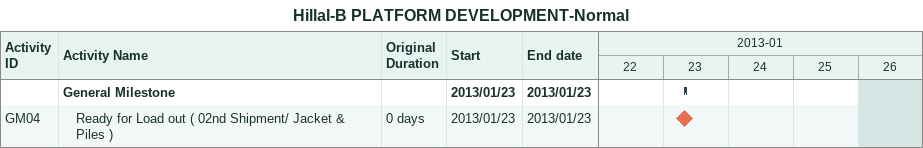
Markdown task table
Hillal-B PLATFORM DEVELOPMENT-Normal

| ID | Level | Task | Original duration | Start | Finish |
|---|---|---|---|---|---|
|  | 1 | **General Milestone** |  | 2013-01-23 | 2013-01-23 |
| GM04 | 2 | Ready for Load out ( 02nd Shipment/ Jacket & Piles ) | 0d | 2013-01-23 | 2013-01-23 |
